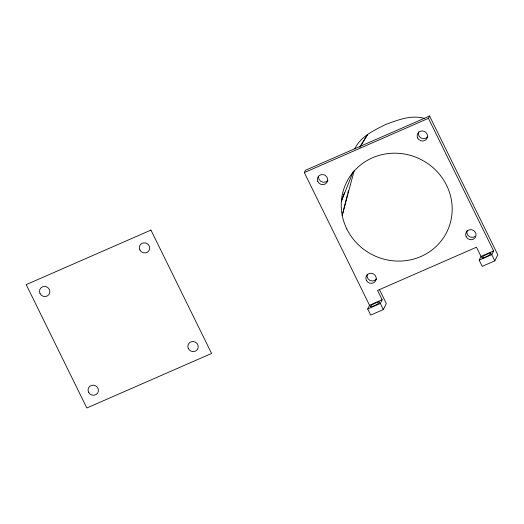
<?xml version="1.0" encoding="UTF-8"?>
<svg xmlns="http://www.w3.org/2000/svg" width="524" height="524" viewBox="0 0 524 524"><rect width="100%" height="100%" fill="white"/><g stroke="black" fill="none" stroke-linecap="round" stroke-linejoin="round"><path stroke-width="0.79" d="M347.373 194.79L342.231 215.443L354.139 170.837M347.772 193.205L348.362 190.821M344.34 192.871L341.366 201.36L353.091 171.826M354.781 148.882C360.381 136.633 373.809 130.469 385.219 124.692C397.487 120.068 411.307 114.566 424.466 118.417M379.441 289.589L386.299 303.54L383.332 309.573L370.717 315.088L367.71 308.97L369.538 305.263L304.326 172.593L305.472 170.267L429.588 116.014L497.8 254.795L494.833 260.828L482.218 266.343L479.172 260.153L480.999 256.439L493.615 250.924L428.442 118.332L429.588 116.014M367.71 308.97L380.326 303.455L382.153 299.748L377.575 290.44L476.467 247.21L480.999 256.439M479.172 260.153L491.787 254.638L493.615 250.924M360.034 147.205L367.514 134.602L359.818 146.989M304.326 172.593L428.442 118.332M369.538 305.263L382.153 299.748M491.787 254.638L494.833 260.828M380.326 303.455L383.332 309.573M327.965 180.256A5.247 5.011 26.2 0 1 318.468 176.732M427.794 136.646A5.247 5.011 26.2 0 1 418.571 131.838M475.399 236.298A5.247 5.011 26.2 0 1 467.081 230.527M376.514 278.964A5.247 5.011 26.2 0 1 367.291 274.157M150.938 230.095L26.2 284.624L86.833 407.986L211.572 353.458L150.938 230.095M317.839 181.638A5.247 5.011 26.2 0 0 326.825 182.581A5.247 5.011 26.2 0 0 322.882 174.564A5.247 5.011 26.2 0 0 317.839 181.638M417.667 138.028A5.247 5.011 26.2 0 0 426.654 138.965A5.247 5.011 26.2 0 0 422.717 130.954A5.247 5.011 26.2 0 0 417.667 138.028M466.177 236.724A5.247 5.011 26.2 0 0 475.163 237.66A5.247 5.011 26.2 0 0 471.22 229.65A5.247 5.011 26.2 0 0 466.177 236.724M366.387 280.347A5.247 5.011 26.2 0 0 375.367 281.283A5.247 5.011 26.2 0 0 371.431 273.273A5.247 5.011 26.2 0 0 366.387 280.347M139.849 249.928A5.247 5.011 26.2 0 0 148.836 250.865A5.247 5.011 26.2 0 0 144.899 242.854A5.247 5.011 26.2 0 0 139.849 249.928M88.569 392.247A5.247 5.011 26.2 0 0 97.556 393.183A5.247 5.011 26.2 0 0 93.613 385.173A5.247 5.011 26.2 0 0 88.569 392.247M40.021 293.538A5.247 5.011 26.2 0 0 49.007 294.475A5.247 5.011 26.2 0 0 45.071 286.464A5.247 5.011 26.2 0 0 40.021 293.538M188.358 348.617A5.247 5.011 26.2 0 0 197.345 349.56A5.247 5.011 26.2 0 0 193.408 341.543A5.247 5.011 26.2 0 0 188.358 348.617M346.809 228.955A55.957 53.455 26.2 0 0 442.656 238.97A55.957 53.455 26.2 0 0 400.65 153.499A55.957 53.455 26.2 0 0 346.809 228.955M483.475 257.788A5.247 0.976 -26.2 0 0 491.086 253.518A5.247 0.976 -26.2 0 0 484.661 255.378A5.247 0.976 -26.2 0 0 483.475 257.788M372.001 306.586A5.247 0.976 -26.2 0 0 379.612 302.315A5.247 0.976 -26.2 0 0 373.186 304.175A5.247 0.976 -26.2 0 0 372.001 306.586"/></g></svg>
